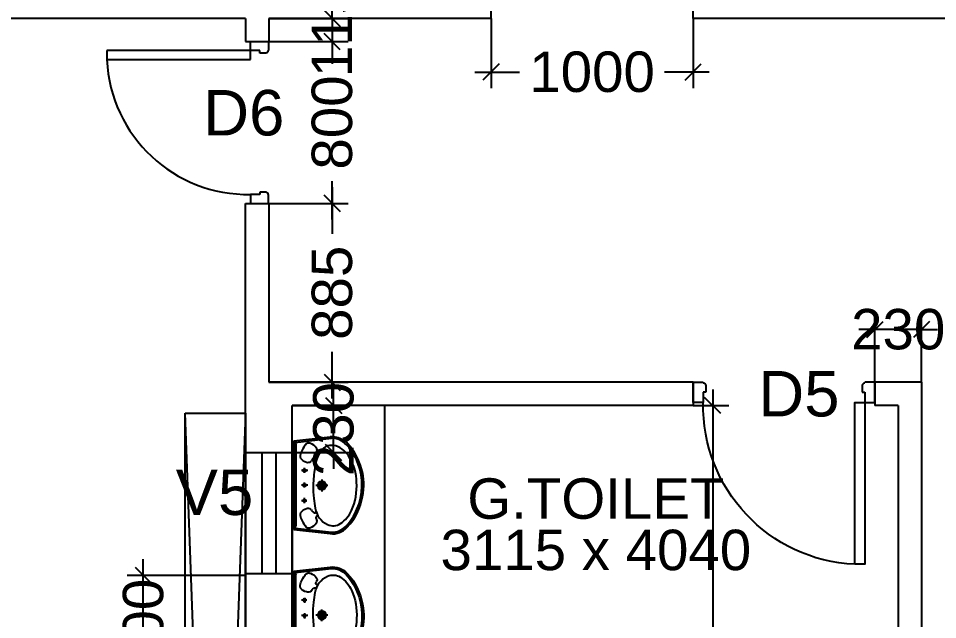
# Model space of a CAD drawing. Extents: x 7897917 to 8423973, y -6487334 to -6173396.
# Drawn here: x 7919599 to 7924149, y -6365505 to -6362530 of the extents above; entities that cross this region are included whole.
import ezdxf
from ezdxf.enums import TextEntityAlignment as Align

# ---------------------------------------------------------------- set-up
doc = ezdxf.new("R2010")
doc.units = 0
doc.header["$LTSCALE"] = 600
doc.header["$MEASUREMENT"] = 0
doc.header["$PDMODE"] = 35
doc.linetypes.add('HIDDEN', pattern=[0.375, 0.25, -0.125])
doc.layers.get('0').update_dxf_attribs({"linetype": 'CONTINUOUS'})
doc.layers.get('Defpoints').update_dxf_attribs({"linetype": 'CONTINUOUS'})
for name, color, linetype in [('DOOR', 32, 'CONTINUOUS'), ('Duct', 8, 'CONTINUOUS'), ('joinery', 7, 'CONTINUOUS'), ('Room Dim', 1, 'CONTINUOUS'), ('TEXT', 6, 'CONTINUOUS'), ('Toi-Euip', 8, 'CONTINUOUS'), ('toi-fix', 46, 'CONTINUOUS'), ('Walls', 7, 'CONTINUOUS'), ('WIN', 151, 'CONTINUOUS'), ('Working Dim', 5, 'CONTINUOUS')]:
    doc.layers.add(name, color=color, linetype=linetype)
doc.styles.add('ari', font='arial.ttf')
doc.styles.add('ARIAL', font='arial.ttf')
doc.dimstyles.new('int. dim', dxfattribs={"dimtxt": 450, "dimasz": 80, "dimexe": 80, "dimexo": 0, "dimgap": 70, "dimtad": 0, "dimdec": 0, "dimzin": 12, "dimdsep": 46, "dimtxsty": 'ari', "dimblk": 'OBLIQUE', "dimcen": 2, "dimdle": 80, "dimclrd": 256, "dimclre": 256, "dimclrt": 6, "dimadec": 0, "dimazin": 0, "dimtfac": 1, "dimtdec": 0, "dimtix": 1, "dimtmove": 2, "dimatfit": 3, "dimfxl": 1, "dimtolj": 1, "dimtzin": 0, "dimlwd": -1, "dimlwe": -1, "dimarcsym": 0})

# ---------------------------------------------------------------- blocks, each defined once
blk = doc.blocks.new('Z$W@#1841')
at = {"layer": 'DOOR'}
for p, q in [((-267.6, -167.4), (-317.3, -167.4)), ((-317.3, -167.4), (-317.3, -267.4)), ((-267.6, -217.9), (-267.6, -167.4)), ((533, -217.9), (533, -167.4)), ((533, -167.4), (582.7, -167.4)), ((582.7, -167.4), (582.7, -267.4)), ((-254.1, -217.9), (-267.6, -217.9)), ((-254.1, -253.9), (-254.1, -217.9)), ((519.5, -253.9), (519.5, -217.9)), ((519.5, -217.9), (533, -217.9)), ((-317.3, -267.4), (-267.6, -267.4)), ((-267.6, -267.4), (-267.6, -265.2)), ((-254.1, -253.9), (-256.3, -253.9)), ((519.5, -253.9), (521.7, -253.9)), ((533, -267.4), (533, -265.2)), ((582.7, -267.4), (533, -267.4))]:
    blk.add_line(p, q, dxfattribs=at)
blk.add_lwpolyline([(482.5, 633.2), (482.5, -167.4), (533, -167.4), (533, 633.2)], close=True, dxfattribs=at)
at = {"layer": 'DOOR', "color": 145}
blk.add_arc((518.4, -152.1), 786.1, 92.6177, 181.1129, dxfattribs=at)
at = {"layer": 'DOOR'}
for centre, start, end in [((-267.6, -253.9), 270, 0), ((533, -253.9), 180, 270)]:
    blk.add_arc(centre, 11.2, start, end, dxfattribs=at)
blk = doc.blocks.new('1000')
at = {"layer": 'DOOR'}
for p, q in [((0, -100), (0, 0)), ((0, 0), (49.7, 0)), ((49.7, 0), (49.7, -2.2)), ((63.2, -49.5), (49.7, -49.5)), ((49.7, -49.5), (49.7, -100)), ((63.2, -13.5), (61, -13.5)), ((63.2, -13.5), (63.2, -49.5)), ((836.8, -13.5), (836.8, -49.5)), ((836.8, -13.5), (839, -13.5)), ((836.8, -49.5), (850.3, -49.5)), ((850.3, 0), (850.3, -2.2)), ((900, 0), (850.3, 0)), ((850.3, -49.5), (850.3, -100)), ((900, -100), (900, 0)), ((49.7, -100), (0, -100)), ((49.7, -100), (49.7, -900.6)), ((100.2, -100), (49.7, -100)), ((100.2, -900.6), (100.2, -100)), ((850.3, -100), (900, -100)), ((49.7, -900.6), (100.2, -900.6))]:
    blk.add_line(p, q, dxfattribs=at)
for centre, major_axis, start_param, end_param in [((49.7, -13.5), (-7.95, 7.95), 3.926991, 5.497787), ((850.3, -13.5), (7.95, 7.95), 0.785398, 2.356194)]:
    blk.add_ellipse(centre, major_axis=major_axis, ratio=1, start_param=start_param, end_param=end_param, dxfattribs=at)
at = {"layer": 'DOOR', "color": 145}
blk.add_ellipse((64.3, -115.3), major_axis=(-519.7, 589.8), ratio=1, start_param=2.464943, end_param=4.009476, dxfattribs=at)
blk = doc.blocks.new('A$C4D064DB7')
at = {"layer": 'Toi-Euip', "color": 8}
for p, q in [((-212.3, 5.4), (-232.3, 184.5)), ((212.2, 4.9), (232.3, 184.5)), ((-219.3, -1), (-239.3, 178)), ((-28.5, 137.9), (30, 137.9)), ((0.9, 167), (0.9, 107.5)), ((219.2, -1), (239.3, 178)), ((-61.3, 51.7), (-86.8, 51.7)), ((-73.1, 68.7), (-73.1, 37.2)), ((11.1, 51.7), (-14.3, 51.7)), ((-0.6, 68.7), (-0.6, 37.2)), ((87.9, 51.7), (62.5, 51.7)), ((76.2, 63.6), (76.2, 37.2)), ((-204.6, 8.3), (200.4, 8.3)), ((-219.3, -1), (219.2, -1))]:
    blk.add_line(p, q, dxfattribs=at)
for centre, radius in [((0.9, 137.9), 20.9), ((0.9, 137.9), 15), ((0.9, 137.9), 10.5), ((-73.1, 51.7), 6.23), ((-0.6, 51.7), 6.23), ((76.2, 51.7), 6.23)]:
    blk.add_circle(centre, radius, dxfattribs=at)
for centre, radius, start, end in [((-15, 63.3), 278.1, 103.6801, 133.1199), ((0.4, 42.8), 293.4, 66.1951, 111.8497), ((-3.7, 79.1), 265.8, 77.1391, 106.8516), ((11, 56.9), 284.8, 46.3845, 81.023), ((-115.7, 175.3), 119.3, 121.8415, 151.2146), ((-79.5, 166.9), 122.1, 117.7975, 160.6946), ((-52.1, 129.5), 194.1, 106.9894, 130.6854), ((-12.7, 69.4), 239.9, 90.5187, 121.0564), ((4.5, 21.6), 288.4, 65.4107, 93.8454), ((17.4, 64.4), 266.9, 46.2173, 67.6674), ((74.5, 158), 135.4, 31.8603, 68.3132), ((-135.9, 190.3), 102.7, 132.34, 168.5521), ((-156.9, 191.3), 75.7, 146.7911, 185.1402), ((131.4, 192.6), 68.8, 336.7779, 32.4081), ((140.9, 188.9), 91.5, 357.2238, 48.0895), ((143.8, 190.8), 96.4, 352.3942, 48.6169), ((-159.3, 187.8), 80.7, 163.2392, 186.9959), ((-105.8, 184.4), 91.8, 165.5854, 192.6546), ((-124.3, 195.5), 77.6, 203.693, 246.3813), ((98.1, 210.4), 106.4, 278.0202, 335.0221), ((-154.2, 64.6), 55.1, 124.9669, 161.6496), ((-174.7, 96.4), 17.3, 50.4642, 129.5358), ((-157.9, 115.7), 8.33, 226.0403, 306.1074), ((-73.6, 263.8), 161.7, 239.5902, 265.9719), ((-156.5, 116.7), 8.45, 294.5104, 30.3287), ((-126.4, 102.5), 8.28, 83.1526, 217.3039), ((-110.1, 109.7), 26, 208.2715, 253.614), ((33.5, 869.5), 776.1, 261.2228, 267.52), ((-3.1, 803.8), 709.6, 270.2431, 275.5482), ((44.3, 384), 287.3, 274.2321, 283.8267), ((112.1, 109.7), 26, 286.386, 331.7285), ((129.6, 102.2), 7.16, 318.2984, 78.6803), ((157.9, 115.9), 7.49, 165.1523, 247.9307), ((159.9, 115.7), 8.33, 233.8926, 313.9597), ((176.7, 96.4), 17.3, 50.4642, 129.5358), ((156.2, 64.6), 55.1, 18.3504, 55.0331), ((-188.7, 72.6), 20.1, 152.4908, 243.191), ((-120.2, 149.2), 122.2, 230.5982, 250.4136), ((-161, 71.5), 47.7, 305.0585, 347.193), ((-144.2, 69.4), 30.9, 343.9654, 29.9209), ((146.2, 69.4), 30.9, 150.0791, 196.0346), ((163, 71.5), 47.7, 192.807, 234.9415), ((122.2, 149.2), 122.2, 289.5864, 309.4018), ((190.7, 72.6), 20.1, 296.809, 27.5092), ((-200, -15.1), 23.9, 101.1451, 143.7785), ((-145.6, 63.1), 33, 241.9192, 291.3561), ((147.6, 63.1), 33, 248.6439, 298.0808), ((199.8, -16.6), 24.9, 38.7487, 88.5796)]:
    blk.add_arc(centre, radius, start, end, dxfattribs=at)
blk = doc.blocks.new('_Oblique')
at = {"color": 0, "linetype": 'ByBlock', "lineweight": -2}
blk.add_line((-0.5, -0.5), (0.5, 0.5), dxfattribs=at)
blk = doc.blocks.new('*D419')
at = {"layer": 'Defpoints', "color": 0, "transparency": 16777216}
for p in [(7922939, -6364445.6, 5.1), (7922814.6, -6368485.6, 5.1), (7923035.9, -6368485.6)]:
    blk.add_point(p, dxfattribs=at)
at = {"layer": 'Working Dim', "transparency": 16777216}
for p, q in [((7923035.9, -6364365.6), (7923035.9, -6366093.3)), ((7922939, -6364445.6), (7923115.9, -6364445.6)), ((7923035.9, -6368565.6), (7923035.9, -6366837.9)), ((7922814.6, -6368485.6), (7923115.9, -6368485.6))]:
    blk.add_line(p, q, dxfattribs=at)
at = {"layer": 'Working Dim', "transparency": 16777216, "xscale": 80, "yscale": 80, "zscale": 80}
for p, rotation in [((7923035.9, -6364445.6), 90), ((7923035.9, -6368485.6), 270)]:
    blk.add_blockref('_Oblique', p, dxfattribs=dict(at, rotation=rotation))
at = {"layer": 'Working Dim', "color": 6, "transparency": 16777216, "insert": (7923035.9, -6366465.6), "char_height": 200, "attachment_point": 5, "rotation": 90, "style": 'ari'}
blk.add_mtext('\\A1;4040', dxfattribs=at)
blk = doc.blocks.new('*D1139')
at = {"layer": 'Defpoints', "color": 0, "transparency": 16777216}
for p in [(7920838.9, -6362530.5), (7920838.9, -6362645.5), (7921152, -6362645.5)]:
    blk.add_point(p, dxfattribs=at)
at = {"layer": 'Working Dim', "transparency": 16777216}
for p, q in [((7921152, -6362530.5), (7921152, -6362450.5)), ((7920838.9, -6362530.5), (7921232, -6362530.5)), ((7921152, -6362530.5), (7921152, -6362645.5)), ((7920838.9, -6362645.5), (7921232, -6362645.5)), ((7921152, -6362645.5), (7921152, -6362725.5))]:
    blk.add_line(p, q, dxfattribs=at)
at = {"layer": 'Working Dim', "transparency": 16777216, "xscale": 80, "yscale": 80, "zscale": 80}
for p, rotation in [((7921152, -6362530.5), 270), ((7921152, -6362645.5), 90)]:
    blk.add_blockref('_Oblique', p, dxfattribs=dict(at, rotation=rotation))
at = {"layer": 'Working Dim', "color": 6, "transparency": 16777216, "insert": (7921152, -6362588), "char_height": 200, "attachment_point": 5, "rotation": 90, "style": 'ari'}
blk.add_mtext('\\A1;115', dxfattribs=at)
blk = doc.blocks.new('*D1140')
at = {"layer": 'Defpoints', "color": 0, "transparency": 16777216}
for p in [(7920838.9, -6362645.5), (7920838.9, -6363445.5), (7921152, -6363445.5)]:
    blk.add_point(p, dxfattribs=at)
at = {"layer": 'Working Dim', "transparency": 16777216}
for p, q in [((7921152, -6362565.5), (7921152, -6362754.7)), ((7920838.9, -6362645.5), (7921232, -6362645.5)), ((7921152, -6363525.5), (7921152, -6363336.2)), ((7920838.9, -6363445.5), (7921232, -6363445.5))]:
    blk.add_line(p, q, dxfattribs=at)
at = {"layer": 'Working Dim', "transparency": 16777216, "xscale": 80, "yscale": 80, "zscale": 80}
for p, rotation in [((7921152, -6362645.5), 90), ((7921152, -6363445.5), 270)]:
    blk.add_blockref('_Oblique', p, dxfattribs=dict(at, rotation=rotation))
at = {"layer": 'Working Dim', "color": 6, "transparency": 16777216, "insert": (7921152, -6363045.5), "char_height": 200, "attachment_point": 5, "rotation": 90, "style": 'ari'}
blk.add_mtext('\\A1;800', dxfattribs=at)
blk = doc.blocks.new('*D1141')
at = {"layer": 'Defpoints', "color": 0, "transparency": 16777216}
for p in [(7920838.9, -6363445.5), (7920838.9, -6364330.5), (7921152, -6364330.5)]:
    blk.add_point(p, dxfattribs=at)
at = {"layer": 'Working Dim', "transparency": 16777216}
for p, q in [((7921152, -6363365.5), (7921152, -6363596.2)), ((7920838.9, -6363445.5), (7921232, -6363445.5)), ((7921152, -6364410.5), (7921152, -6364179.8)), ((7920838.9, -6364330.5), (7921232, -6364330.5))]:
    blk.add_line(p, q, dxfattribs=at)
at = {"layer": 'Working Dim', "transparency": 16777216, "xscale": 80, "yscale": 80, "zscale": 80}
for p, rotation in [((7921152, -6363445.5), 90), ((7921152, -6364330.5), 270)]:
    blk.add_blockref('_Oblique', p, dxfattribs=dict(at, rotation=rotation))
at = {"layer": 'Working Dim', "color": 6, "transparency": 16777216, "insert": (7921152, -6363888), "char_height": 200, "attachment_point": 5, "rotation": 90, "style": 'ari'}
blk.add_mtext('\\A1;885', dxfattribs=at)
blk = doc.blocks.new('*D1143')
at = {"layer": 'Defpoints', "color": 0, "transparency": 16777216}
for p in [(7921938.4, -6362530.5), (7922938.9, -6362530.5), (7921938.4, -6362795.7)]:
    blk.add_point(p, dxfattribs=at)
at = {"layer": 'Working Dim', "transparency": 16777216}
for p, q in [((7921938.4, -6362530.5), (7921938.4, -6362875.7)), ((7922938.9, -6362530.5), (7922938.9, -6362875.7)), ((7921858.4, -6362795.7), (7922079.8, -6362795.7)), ((7923018.9, -6362795.7), (7922797.5, -6362795.7))]:
    blk.add_line(p, q, dxfattribs=at)
at = {"layer": 'Working Dim', "transparency": 16777216, "xscale": 80, "yscale": 80, "zscale": 80, "rotation": 180}
blk.add_blockref('_Oblique', (7921938.4, -6362795.7), dxfattribs=at)
at = {"layer": 'Working Dim', "transparency": 16777216, "xscale": 80, "yscale": 80, "zscale": 80}
blk.add_blockref('_Oblique', (7922938.9, -6362795.7), dxfattribs=at)
at = {"layer": 'Working Dim', "color": 6, "transparency": 16777216, "insert": (7922438.7, -6362795.7), "char_height": 200, "attachment_point": 5, "style": 'ari'}
blk.add_mtext('\\A1;1000', dxfattribs=at)
blk = doc.blocks.new('*D1154')
at = {"layer": 'Defpoints', "color": 0, "transparency": 16777216}
for p in [(7920217.3, -6365285.8), (7920723.9, -6365285.8), (7920723.9, -6365785.6)]:
    blk.add_point(p, dxfattribs=at)
at = {"layer": 'Working Dim', "transparency": 16777216}
for p, q in [((7920217.3, -6365285.8), (7920217.3, -6365205.8)), ((7920723.9, -6365285.8), (7920137.3, -6365285.8)), ((7920217.3, -6365785.6), (7920217.3, -6365285.8)), ((7920723.9, -6365785.6), (7920137.3, -6365785.6)), ((7920217.3, -6365785.6), (7920217.3, -6365865.6))]:
    blk.add_line(p, q, dxfattribs=at)
at = {"layer": 'Working Dim', "transparency": 16777216, "xscale": 80, "yscale": 80, "zscale": 80}
for p, rotation in [((7920217.3, -6365285.8), 270), ((7920217.3, -6365785.6), 90)]:
    blk.add_blockref('_Oblique', p, dxfattribs=dict(at, rotation=rotation))
at = {"layer": 'Working Dim', "color": 6, "transparency": 16777216, "insert": (7920217.3, -6365535.7), "char_height": 200, "attachment_point": 5, "rotation": 90, "style": 'ari'}
blk.add_mtext('\\A1;500', dxfattribs=at)
blk = doc.blocks.new('*D1155')
at = {"layer": 'Defpoints', "color": 0, "transparency": 16777216}
for p in [(7923839, -6364069.3), (7923839, -6364330.6), (7924069, -6364330.6)]:
    blk.add_point(p, dxfattribs=at)
at = {"layer": 'Working Dim', "transparency": 16777216}
for p, q in [((7923839, -6364330.6), (7923839, -6363989.3)), ((7924069, -6364330.6), (7924069, -6363989.3)), ((7923839, -6364069.3), (7923759, -6364069.3)), ((7924069, -6364069.3), (7923839, -6364069.3)), ((7924069, -6364069.3), (7924149, -6364069.3))]:
    blk.add_line(p, q, dxfattribs=at)
at = {"layer": 'Working Dim', "transparency": 16777216, "xscale": 80, "yscale": 80, "zscale": 80}
blk.add_blockref('_Oblique', (7923839, -6364069.3), dxfattribs=at)
at = {"layer": 'Working Dim', "transparency": 16777216, "xscale": 80, "yscale": 80, "zscale": 80, "rotation": 180}
blk.add_blockref('_Oblique', (7924069, -6364069.3), dxfattribs=at)
at = {"layer": 'Working Dim', "color": 6, "transparency": 16777216, "insert": (7923954, -6364069.3), "char_height": 200, "attachment_point": 5, "style": 'ari'}
blk.add_mtext('\\A1;230', dxfattribs=at)
blk = doc.blocks.new('*D1157')
at = {"layer": 'Defpoints', "color": 0, "transparency": 16777216}
for p in [(7920953.9, -6364445.6), (7921159.2, -6364445.6), (7920953.9, -6364678.8)]:
    blk.add_point(p, dxfattribs=at)
at = {"layer": 'Working Dim', "transparency": 16777216}
for p, q in [((7921159.2, -6364445.6), (7921159.2, -6364365.6)), ((7920953.9, -6364445.6), (7921239.2, -6364445.6)), ((7921159.2, -6364678.8), (7921159.2, -6364445.6)), ((7920953.9, -6364678.8), (7921239.2, -6364678.8)), ((7921159.2, -6364678.8), (7921159.2, -6364758.8))]:
    blk.add_line(p, q, dxfattribs=at)
at = {"layer": 'Working Dim', "transparency": 16777216, "xscale": 80, "yscale": 80, "zscale": 80}
for p, rotation in [((7921159.2, -6364445.6), 270), ((7921159.2, -6364678.8), 90)]:
    blk.add_blockref('_Oblique', p, dxfattribs=dict(at, rotation=rotation))
at = {"layer": 'Working Dim', "color": 6, "transparency": 16777216, "insert": (7921159.2, -6364562.2), "char_height": 200, "attachment_point": 5, "rotation": 90, "style": 'ari'}
blk.add_mtext('\\A1;230', dxfattribs=at)

msp = doc.modelspace()

# ---------------------------------------------------------------- linework, layer by layer
at = {"layer": 'Duct', "color": 8, "linetype": 'HIDDEN', "ltscale": 600}
for p, q in [((7920724.085, -6372475.582, 0.108), (7920423.729, -6364482.936, 1.388)), ((7920723.729, -6364482.936), (7920423.907, -6372475.581, 0.108))]:
    msp.add_line(p, q, dxfattribs=at)
at = {"layer": 'Duct', "color": 7, "linetype": 'HIDDEN', "ltscale": 600, "elevation": -0.108}
msp.add_lwpolyline([(7920723.907, -6372475.581), (7920423.907, -6372475.581), (7920423.729, -6364482.936), (7920723.907, -6364482.936), (7920723.729, -6366985.443), (7920723.729, -6366985.443), (7920723.907, -6372475.582), (7920423.907, -6372475.581)], dxfattribs=at)
at = {"layer": 'toi-fix'}
msp.add_line((7921413.628, -6365855.581), (7921413.628, -6364445.581), dxfattribs=at)
at = {"layer": 'Walls'}
for p, q in [((7922938.907, -6362530.483), (7922938.907, -6360915.483)), ((7921938.41, -6362530.514), (7921938.41, -6362300.483)), ((7920723.907, -6362530.489), (7919523.907, -6362530.458)), ((7920723.907, -6362530.532), (7920723.907, -6362645.483)), ((7921938.41, -6362530.446), (7920838.907, -6362530.483)), ((7920838.907, -6362530.483), (7920838.907, -6362645.483)), ((7925164.042, -6362530.483), (7922938.907, -6362530.483)), ((7920723.809, -6362645.483), (7920723.907, -6362645.483)), ((7920723.907, -6362645.483), (7920838.907, -6362645.483)), ((7920723.809, -6363445.483), (7920838.907, -6363445.483)), ((7920723.907, -6372475.581), (7920723.907, -6363445.483)), ((7920838.907, -6363445.483), (7920838.907, -6364330.483)), ((7922939.042, -6364330.581), (7920838.907, -6364330.581)), ((7922939.042, -6364330.581), (7922939.042, -6364445.581)), ((7924069.042, -6364330.581), (7923839.042, -6364330.581)), ((7923839.042, -6364330.581), (7923839.042, -6364445.581)), ((7924069.042, -6364330.581), (7924069.042, -6368485.581)), ((7920953.907, -6368485.581), (7920953.907, -6364445.581)), ((7922939.042, -6364445.581), (7920953.907, -6364445.581)), ((7923954.042, -6364445.581), (7923839.042, -6364445.581)), ((7923954.042, -6364445.581), (7923954.042, -6368485.581))]:
    msp.add_line(p, q, dxfattribs=at)
at = {"layer": 'WIN', "linetype": 'Continuous'}
for points in [[(7920723.907, -6365278.779), (7920723.907, -6364678.779), (7920953.907, -6364678.779), (7920953.907, -6365278.779)], [(7920805.248, -6365278.779), (7920805.248, -6364678.779), (7920872.566, -6364678.779), (7920872.566, -6365278.779)]]:
    msp.add_lwpolyline(points, close=True, dxfattribs=at)

# ---------------------------------------------------------------- block references
at = {"layer": 'DOOR', "linetype": 'Continuous', "xscale": 0.8888888917863597, "yscale": 0.8888888917863597, "zscale": 0.8888888917863597, "rotation": 270.0000129666872}
msp.add_blockref('1000', (7920837.438, -6362645.483), dxfattribs=at)
at = {"layer": 'DOOR', "linetype": 'Continuous', "xscale": -1, "rotation": 180}
msp.add_blockref('Z$W@#1841', (7923256.327, -6364597.989), dxfattribs=at)
at = {"layer": 'toi-fix', "rotation": 270}
msp.add_blockref('A$C4D064DB7', (7920963.611, -6364840.221), dxfattribs=at)
at = {"layer": 'toi-fix', "xscale": -1, "rotation": 270}
msp.add_blockref('A$C4D064DB7', (7920963.611, -6365484.249), dxfattribs=at)

# ---------------------------------------------------------------- texts
at = {"layer": 'joinery', "style": 'ari'}
for s, p in [('D6', (7920714.599, -6363109.514)), ('V5', (7920569.596, -6364987.249))]:
    msp.add_text(s, height=225, dxfattribs=at).set_placement(p, align=Align.CENTER)
msp.add_text('D5', height=225, dxfattribs=at).set_placement((7923261.72, -6364499.578))
at = {"layer": 'Room Dim', "style": 'ARIAL'}
msp.add_text('3115 x 4040', height=200, dxfattribs=at).set_placement((7922457.394, -6365260.152), align=Align.CENTER)
at = {"layer": 'TEXT', "color": 7, "style": 'ARIAL'}
msp.add_text('G.TOILET', height=200, dxfattribs=at).set_placement((7922457.394, -6365005.955), align=Align.CENTER)

# ---------------------------------------------------------------- dimensions: what is measured, and where the dimension line sits
at = {"layer": 'Working Dim'}
for base, p1, p2, override, picture, middle in [((7921152.04, -6362645.483), (7920838.907, -6362530.483), (7920838.907, -6362645.483), {"dimtxt": 200, "dimarcsym": 1}, '*D1139', (7921152.04, -6362587.983)), ((7921152.04, -6363445.483), (7920838.907, -6362645.483), (7920838.907, -6363445.483), {"dimtxt": 200, "dimarcsym": 1}, '*D1140', (7921152.04, -6363045.483)), ((7921152.04, -6364330.483), (7920838.907, -6363445.483), (7920838.907, -6364330.483), {"dimtxt": 200, "dimarcsym": 1}, '*D1141', (7921152.04, -6363887.983)), ((7923035.853, -6368485.581), (7922939.042, -6364445.581, 5.131), (7922814.645, -6368485.581, 5.131), {"dimtxt": 200}, '*D419', (7923035.853, -6366465.581)), ((7920217.307, -6365285.779), (7920723.907, -6365785.581), (7920723.907, -6365285.779), {"dimtxt": 200, "dimarcsym": 1}, '*D1154', (7920217.307, -6365535.68))]:
    dim = msp.add_linear_dim(base=base, p1=p1, p2=p2, angle=90, dimstyle='int. dim', override=override, dxfattribs=at)
    dim.commit()
    dim.dimension.update_dxf_attribs({"geometry": picture, "text_midpoint": middle})
for base, p1, p2, picture, middle in [((7921938.41, -6362795.654), (7922938.907, -6362530.483), (7921938.41, -6362530.514), '*D1143', (7922438.658, -6362795.654)), ((7923839.042, -6364069.313), (7924069.042, -6364330.581), (7923839.042, -6364330.581), '*D1155', (7923954.042, -6364069.313))]:
    dim = msp.add_linear_dim(base=base, p1=p1, p2=p2, dimstyle='int. dim', override={"dimtxt": 200, "dimarcsym": 1}, dxfattribs=at)
    dim.commit()
    dim.dimension.update_dxf_attribs({"geometry": picture, "text_midpoint": middle})
dim = msp.add_linear_dim(base=(7921159.242, -6364445.581), p1=(7920953.907, -6364678.779), p2=(7920953.907, -6364445.581), angle=90, text='230', dimstyle='int. dim', override={"dimtxt": 200, "dimarcsym": 1}, dxfattribs=at)
dim.commit()
dim.dimension.update_dxf_attribs({"geometry": '*D1157', "text_midpoint": (7921159.242, -6364562.18)})

doc.saveas('drawing.dxf')
